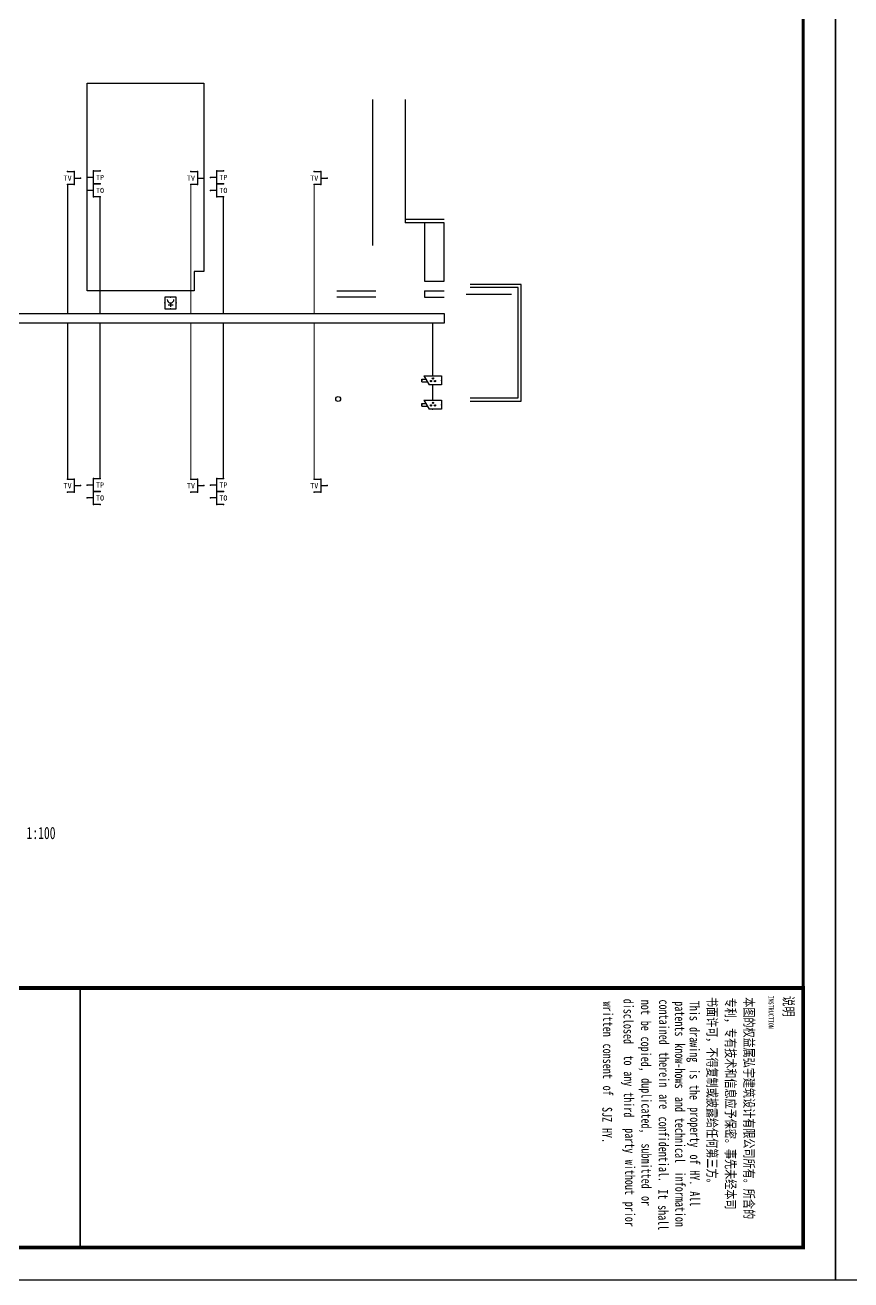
# Model space of a CAD drawing. Extents: x 552102 to 973302, y -80747 to 40012826.
# Drawn here: x 705327 to 730774, y 31122 to 69804 of the extents above; entities that cross this region are included whole.
import ezdxf
from ezdxf.enums import TextEntityAlignment as Align

# ---------------------------------------------------------------- set-up
doc = ezdxf.new("R2010")
doc.units = 0
doc.header["$LTSCALE"] = 1000
doc.header["$MEASUREMENT"] = 0
for name, color, linetype in [('CABLETRAY', 4, 'Continuous'), ('EQUIP-安防', 3, 'Continuous'), ('EQUIP-消防', 3, 'Continuous'), ('EQUIP-通讯', 3, 'Continuous'), ('GROUND', 2, 'Continuous'), ('LVTRY', 6, 'Continuous'), ('PUB_TEXT', 7, 'Continuous'), ('PUB_TITLE', 7, 'Continuous'), ('TK', 126, 'Continuous'), ('TP+TO', 3, 'TG_TP+TO'), ('WIRE-照明', 1, 'Continuous'), ('WIRE-电视', 4, 'TG_TV')]:
    doc.layers.add(name, color=color, linetype=linetype)
doc.styles.add('-宋体', font='', dxfattribs={"width": 0.8})
doc.styles.add('_TEL_DIM', font='simhei.ttf', dxfattribs={"width": 0.8, "height": 3.5})
doc.styles.get("Standard").update_dxf_attribs({"font": 'gbenor.shx', "bigfont": 'gbcbig.shx'})
doc.styles.add('TG_LINETYPE', font='SIMPLEX', dxfattribs={"width": 0.8, "height": 3, "bigfont": 'HZTXT'})
doc.styles.add('黑体', font='simhei.ttf', dxfattribs={"width": 0.7})
doc.styles.get('-宋体').set_extended_font_data('SimSun')
doc.linetypes.add('TG_TP+TO', pattern='A,1,-1.6,["TP+TO",TG_LINETYPE,S=0.1,R=0,X=-1.6,Y=-0.15],0', length=2.6)
doc.linetypes.add('TG_TV', pattern='A,2,-0.76,["TV",TG_LINETYPE,S=0.1,R=0,X=-0.6,Y=-0.15],0', length=2.8)

# ---------------------------------------------------------------- blocks, each defined once
blk = doc.blocks.new('$equip$00001802')
for p, q in [((-0.5, 0.499), (-0.5, 0.999)), ((0.5, 0.999), (0.5, 0.499)), ((0.5, 0.499), (-0.5, 0.499)), ((0, 0.5), (0, 0))]:
    blk.add_line(p, q)
for p in [(-0.5, 0.999), (0.5, 0.999), (-0.5, 0.499), (0, 0), (0.5, 0.499)]:
    blk.add_point(p)
at = {"color": 7, "style": '_TEL_DIM'}
blk.add_attdef('$TEXT$', text='', height=0.4, dxfattribs=at).set_placement((0, 0.999), align=Align.MIDDLE_CENTER)
at = {"color": 7, "style": '_TEL_DIM', "flags": 1}
blk.add_attdef('A', text='', height=0.00002, dxfattribs=at).set_placement((0, 0), align=Align.MIDDLE_CENTER)
blk = doc.blocks.new('$equip$00001847')
for p, q in [((-0.5, 0.499), (-0.5, 0.999)), ((0.5, 0.999), (0.5, 0.499)), ((0.5, 0.499), (-0.5, 0.499)), ((0, 0.5), (0, 0))]:
    blk.add_line(p, q)
for p in [(-0.5, 0.999), (0.5, 0.999), (-0.5, 0.499), (0, 0), (0.5, 0.499)]:
    blk.add_point(p)
at = {"color": 7, "style": '_TEL_DIM'}
blk.add_attdef('$TEXT$', text='', height=0.4, dxfattribs=at).set_placement((0, 0.999), align=Align.MIDDLE_CENTER)
at = {"color": 7, "style": '_TEL_DIM', "flags": 1}
blk.add_attdef('A', text='', height=0.00002, dxfattribs=at).set_placement((0, 0), align=Align.MIDDLE_CENTER)
blk = doc.blocks.new('$equip$00001867')
for p, q in [((-0.5, 0.499), (-0.5, 0.999)), ((0.5, 0.999), (0.5, 0.499)), ((0.5, 0.499), (-0.5, 0.499)), ((0, 0.5), (0, 0))]:
    blk.add_line(p, q)
for p in [(-0.5, 0.999), (0.5, 0.999), (-0.5, 0.499), (0, 0), (0.5, 0.499)]:
    blk.add_point(p)
at = {"color": 7, "style": '_TEL_DIM'}
blk.add_attdef('$TEXT$', text='', height=0.4, dxfattribs=at).set_placement((0, 0.999), align=Align.MIDDLE_CENTER)
at = {"color": 7, "style": '_TEL_DIM', "flags": 1}
blk.add_attdef('A', text='', height=0.00002, dxfattribs=at).set_placement((0, 0), align=Align.MIDDLE_CENTER)
blk = doc.blocks.new('$equip$00002965')
for p, q in [((-0.75, -0.1), (-0.75, 0.1)), ((-0.75, 0.1), (-0.457, 0.1)), ((-0.6, 0.35), (0.75, 0.35)), ((-0.6, 0.35), (-0.2, -0.35)), ((0.75, 0.35), (0.75, -0.35)), ((-0.75, -0.1), (-0.343, -0.1)), ((0.75, -0.35), (-0.2, -0.35))]:
    blk.add_line(p, q)
at = {"const_width": 0.04}
blk.add_lwpolyline([(-0.75, 0.1), (-0.75, -0.1), (-0.343, -0.1), (-0.2, -0.35), (0.75, -0.35), (0.75, 0.35), (-0.6, 0.35), (-0.457, 0.1), (-0.75, 0.1), (-0.75, -0.1)], dxfattribs=at)
for centre in [(0.1, 0.15), (-0.05, -0.05), (0.25, -0.05)]:
    blk.add_circle(centre, 0.05)
for p in [(-0.75, 0), (0.075, 0.35), (0.075, -0.35), (0.75, 0)]:
    blk.add_point(p)
for points in [[(0.057, 0.175), (0.143, 0.175), (0.05, 0.15), (0.15, 0.15)], [(0.057, 0.125), (0.143, 0.125), (0.05, 0.15), (0.15, 0.15)], [(0.075, 0.193), (0.125, 0.193), (0.057, 0.175), (0.143, 0.175)], [(0.075, 0.107), (0.125, 0.107), (0.057, 0.125), (0.143, 0.125)], [(0.1, 0.2), (0.1, 0.2), (0.075, 0.193), (0.125, 0.193)], [(0.1, 0.1), (0.1, 0.1), (0.075, 0.107), (0.125, 0.107)], [(-0.093, -0.025), (-0.007, -0.025), (-0.1, -0.05), (0, -0.05)], [(-0.093, -0.075), (-0.007, -0.075), (-0.1, -0.05), (0, -0.05)], [(-0.075, -0.007), (-0.025, -0.007), (-0.093, -0.025), (-0.007, -0.025)], [(-0.075, -0.093), (-0.025, -0.093), (-0.093, -0.075), (-0.007, -0.075)], [(-0.05, 0), (-0.05, 0), (-0.075, -0.007), (-0.025, -0.007)], [(-0.05, -0.1), (-0.05, -0.1), (-0.075, -0.093), (-0.025, -0.093)], [(0.207, -0.025), (0.293, -0.025), (0.2, -0.05), (0.3, -0.05)], [(0.207, -0.075), (0.293, -0.075), (0.2, -0.05), (0.3, -0.05)], [(0.225, -0.007), (0.275, -0.007), (0.207, -0.025), (0.293, -0.025)], [(0.225, -0.093), (0.275, -0.093), (0.207, -0.075), (0.293, -0.075)], [(0.25, 0), (0.25, 0), (0.225, -0.007), (0.275, -0.007)], [(0.25, -0.1), (0.25, -0.1), (0.225, -0.093), (0.275, -0.093)]]:
    blk.add_solid(points)
at = {"color": 7, "style": '_TEL_DIM', "flags": 1}
for tag in ['A', 'REMARK']:
    blk.add_attdef(tag, text='', height=0.00002, dxfattribs=at).set_placement((0, 0), align=Align.MIDDLE_CENTER)
blk = doc.blocks.new('电气图框')
at = {"layer": 'TK'}
for p, q in [((375932, 251356), (375932, 298415)), ((383932, 286473), (375932, 286473)), ((375932, 286473), (383932, 286473))]:
    blk.add_line(p, q, dxfattribs=at)
at = {"layer": 'TK', "const_width": 118}
blk.add_lwpolyline([(375932, 308756), (383932, 308756), (383932, 251356), (375932, 251356)], close=True, dxfattribs=at)
at = {"layer": 'TK', "const_width": 40}
blk.add_lwpolyline([(375932, 286473), (383932, 286473)], dxfattribs=at)
at = {"layer": 'TK', "color": 9, "style": '-宋体', "width": 0.75}
blk.add_text('说明', height=312.7, dxfattribs=at).set_placement((376180, 308150))
at = {"layer": 'TK', "style": '-宋体', "width": 0.75}
for s, height, p in [('INSTRUCTION', 151.95, (376169, 307690)), ('本图的权益属弘宇建筑设计有限公司所有。所含的', 303.8, (376220, 306938)), ('专利，专有技术和信息应予保密。事先未经本司', 303.8, (376236, 306368)), ('书面许可，不得复制或披露给任何第三方。', 303.8, (376212, 305800)), ('of', 303.8, (381068, 305267)), ('All', 303.8, (382202, 305267)), ('This', 303.8, (376329, 305256)), ('drawing', 303.8, (377139, 305256)), ('is', 303.8, (378436, 305256)), ('the', 303.8, (378922, 305256)), ('property', 303.8, (379609, 305267)), ('HY.', 303.8, (381554, 305267)), ('patents', 303.8, (376343, 304804)), ('know-hows', 303.8, (377639, 304804)), ('and', 303.8, (379290, 304809)), ('technical', 303.8, (379938, 304809)), ('information', 303.8, (381596, 304815)), ('contained', 303.8, (376289, 304318)), ('therein', 303.8, (377909, 304318)), ('are', 303.8, (379206, 304318)), ('confidential.', 303.8, (379899, 304306)), ('It', 303.8, (382141, 304289)), ('shall', 303.8, (382627, 304289)), ('not', 303.8, (376297, 303758)), ('be', 303.8, (376946, 303758)), ('copied,', 303.8, (377432, 303758)), ('duplicated,', 303.8, (378716, 303772)), ('submitted', 303.8, (380726, 303774)), ('or', 303.8, (382347, 303774)), ('disclosed', 303.8, (376267, 303220)), ('to', 303.8, (378015, 303232)), ('any', 303.8, (378501, 303232)), ('third', 303.8, (379149, 303232)), ('party', 303.8, (380257, 303269)), ('without', 303.8, (381229, 303269)), ('prior', 303.8, (382525, 303269)), ('written', 303.8, (376352, 302587)), ('consent', 303.8, (377648, 302587)), ('of', 303.8, (378944, 302587)), ('SJZ', 303.8, (379603, 302565)), ('HY.', 303.8, (380251, 302565))]:
    blk.add_text(s, height=height, dxfattribs=at).set_placement(p)
blk = doc.blocks.new('$equip$00002656')
for p, q in [((-0.5, 1), (-0.5, 0)), ((0.5, 1), (-0.5, 1)), ((-0.5, 0), (0.5, 0)), ((-0.22, 0.33), (0.22, 0.33)), ((0, 0.5), (0, 0.15)), ((0.5, 0), (0.5, 1))]:
    blk.add_line(p, q)
at = {"const_width": 0.0571}
blk.add_lwpolyline([(-0.5, 1), (0.5, 1), (0.5, 0), (-0.5, 0), (-0.5, 1), (0.5, 1)], dxfattribs=at)
blk.add_arc((0, 0.8), 0.3, 180, 0)
for p in [(-0.5, 0.5), (0, 1), (0, 0), (0.5, 0.5)]:
    blk.add_point(p)
at = {"color": 7, "flags": 1}
for tag, height, p in [('A', 0.00002, (0, 0)), ('B', 0.4, (0.76, 0.29))]:
    blk.add_attdef(tag, text='', height=height, dxfattribs=at).set_placement(p, align=Align.MIDDLE_CENTER)

msp = doc.modelspace()

# ---------------------------------------------------------------- linework, layer by layer
for p, q in [((716037, 67512), (716037, 63012)), ((716037, 67512), (716037, 63012)), ((717037, 67512), (717037, 63712)), ((718237, 63812), (717037, 63812)), ((718237, 63712), (717037, 63712)), ((717637, 61612), (718237, 61612)), ((717637, 61612), (717637, 61412)), ((717637, 61412), (718237, 61412))]:
    msp.add_line(p, q)
msp.add_lwpolyline([(710537, 61612), (707237, 61612), (707237, 68012), (710837, 68012), (710837, 62212), (710537, 62212)], close=True)
for points in [[(714937, 61612), (716137, 61612)], [(714937, 61612), (716137, 61612)], [(716137, 61412), (714937, 61412)], [(716137, 61412), (714937, 61412)]]:
    msp.add_lwpolyline(points)
at = {"color": 2}
for points in [[(719037, 58212), (720617, 58212), (720617, 61812), (719037, 61812)], [(719037, 58312), (720517, 58312), (720517, 61712), (719037, 61712)]]:
    msp.add_lwpolyline(points, dxfattribs=at)
at = {"color": 5}
msp.add_circle((714976, 58276), 75, dxfattribs=at)
msp.add_circle((714976, 58276), 75, dxfattribs=at)
at = {"layer": 'CABLETRAY'}
for p, q in [((687327, 60912), (718237, 60912)), ((718237, 60912), (718237, 60612)), ((718237, 60612), (687327, 60612))]:
    msp.add_line(p, q, dxfattribs=at)
at = {"layer": 'GROUND'}
msp.add_line((718917, 61512), (720317, 61512), dxfattribs=at)
at = {"layer": 'LVTRY'}
msp.add_lwpolyline([(718237, 61912), (718237, 63712), (717637, 63712), (717637, 61912)], close=True, dxfattribs=at)
at = {"layer": 'PUB_TITLE', "color": 1}
msp.add_lwpolyline([(670902, 31122), (730302, 31122), (730302, 115222), (670902, 115222)], close=True, dxfattribs=at)
at = {"layer": 'PUB_TITLE', "color": 4}
msp.add_lwpolyline([(730302, 31122), (789702, 31122), (789702, 115222), (730302, 115222)], close=True, dxfattribs=at)
at = {"layer": 'PUB_TITLE', "color": 1, "const_width": 100}
msp.add_lwpolyline([(671902, 32122), (729302, 32122), (729302, 112722), (671902, 112722)], close=True, dxfattribs=at)
at = {"layer": 'TP+TO', "linetype": 'TG_TP+TO', "const_width": 35}
for points in [[(707636, 60912), (707636, 64506)], [(711436, 60912), (711436, 64506)], [(707636, 55826), (707636, 60612)], [(711436, 55826), (711436, 60612)]]:
    msp.add_lwpolyline(points, dxfattribs=at)
at = {"layer": 'WIRE-照明', "linetype": 'Continuous', "const_width": 35}
for points in [[(717885, 58991), (717885, 60612)], [(717885, 58240), (717885, 58711)]]:
    msp.add_lwpolyline(points, dxfattribs=at)
at = {"layer": 'WIRE-电视', "linetype": 'TG_TV', "const_width": 35}
for points in [[(706637, 60912), (706637, 64887)], [(710437, 60912), (710437, 64887)], [(714237, 60912), (714237, 64887)], [(706637, 55807), (706637, 60612)], [(710437, 55807), (710437, 60612)], [(714237, 55807), (714237, 60612)]]:
    msp.add_lwpolyline(points, dxfattribs=at)

# ---------------------------------------------------------------- block references
at = {"rotation": 270}
msp.add_blockref('电气图框', (420547, 416055), dxfattribs=at)
at = {"layer": 'EQUIP-安防', "xscale": 400, "yscale": 400, "zscale": 400}
for p in [(717855, 58851), (717855, 58100)]:
    msp.add_blockref('$equip$00002965', p, dxfattribs=at)
at = {"layer": 'EQUIP-消防', "xscale": 350, "yscale": 350, "zscale": 350}
msp.add_blockref('$equip$00002656', (709809, 61062), dxfattribs=at)
at = {"layer": 'EQUIP-通讯'}
ref = msp.add_blockref('$equip$00001802', (707037, 65087), dxfattribs=dict(at, xscale=400, yscale=400, zscale=400, rotation=89.99999995251822))
ref.add_attrib('$TEXT$', 'TV', dxfattribs={"layer": '0', "color": 7, "height": 160, "style": '_TEL_DIM'}).set_placement((706637, 65087), align=Align.MIDDLE_CENTER)
ref = msp.add_blockref('$equip$00001867', (707237, 65106), dxfattribs=dict(at, xscale=400, yscale=400, zscale=400, rotation=269.9999999525174))
ref.add_attrib('$TEXT$', 'TP', dxfattribs={"layer": '0', "color": 7, "height": 160, "style": '_TEL_DIM'}).set_placement((707636, 65106), align=Align.MIDDLE_CENTER)
ref = msp.add_blockref('$equip$00001802', (710837, 65087), dxfattribs=dict(at, xscale=400, yscale=400, zscale=400, rotation=89.99999995251822))
ref.add_attrib('$TEXT$', 'TV', dxfattribs={"layer": '0', "color": 7, "height": 160, "style": '_TEL_DIM'}).set_placement((710437, 65087), align=Align.MIDDLE_CENTER)
ref = msp.add_blockref('$equip$00001867', (711037, 65106), dxfattribs=dict(at, xscale=400, yscale=400, zscale=400, rotation=269.9999999525174))
ref.add_attrib('$TEXT$', 'TP', dxfattribs={"layer": '0', "color": 7, "height": 160, "style": '_TEL_DIM'}).set_placement((711436, 65106), align=Align.MIDDLE_CENTER)
ref = msp.add_blockref('$equip$00001802', (714637, 65087), dxfattribs=dict(at, xscale=400, yscale=400, zscale=400, rotation=89.99999995251822))
ref.add_attrib('$TEXT$', 'TV', dxfattribs={"layer": '0', "color": 7, "height": 160, "style": '_TEL_DIM'}).set_placement((714237, 65087), align=Align.MIDDLE_CENTER)
ref = msp.add_blockref('$equip$00001847', (707237, 64706), dxfattribs=dict(at, xscale=400, yscale=400, zscale=400, rotation=269.9999999525174))
ref.add_attrib('$TEXT$', 'TO', dxfattribs={"layer": '0', "color": 7, "height": 160, "style": '_TEL_DIM'}).set_placement((707636, 64706), align=Align.MIDDLE_CENTER)
ref = msp.add_blockref('$equip$00001847', (711037, 64706), dxfattribs=dict(at, xscale=400, yscale=400, zscale=400, rotation=269.9999999525174))
ref.add_attrib('$TEXT$', 'TO', dxfattribs={"layer": '0', "color": 7, "height": 160, "style": '_TEL_DIM'}).set_placement((711436, 64706), align=Align.MIDDLE_CENTER)
ref = msp.add_blockref('$equip$00001802', (707037, 55607), dxfattribs=dict(at, xscale=400, yscale=400, zscale=400, rotation=89.99999995251822))
ref.add_attrib('$TEXT$', 'TV', dxfattribs={"layer": '0', "color": 7, "height": 160, "style": '_TEL_DIM'}).set_placement((706637, 55607), align=Align.MIDDLE_CENTER)
ref = msp.add_blockref('$equip$00001867', (707237, 55626), dxfattribs=dict(at, xscale=400, yscale=400, zscale=400, rotation=269.9999999525174))
ref.add_attrib('$TEXT$', 'TP', dxfattribs={"layer": '0', "color": 7, "height": 160, "style": '_TEL_DIM'}).set_placement((707636, 55626), align=Align.MIDDLE_CENTER)
ref = msp.add_blockref('$equip$00001802', (710837, 55607), dxfattribs=dict(at, xscale=400, yscale=400, zscale=400, rotation=89.99999995251822))
ref.add_attrib('$TEXT$', 'TV', dxfattribs={"layer": '0', "color": 7, "height": 160, "style": '_TEL_DIM'}).set_placement((710437, 55607), align=Align.MIDDLE_CENTER)
ref = msp.add_blockref('$equip$00001867', (711037, 55626), dxfattribs=dict(at, xscale=400, yscale=400, zscale=400, rotation=269.9999999525174))
ref.add_attrib('$TEXT$', 'TP', dxfattribs={"layer": '0', "color": 7, "height": 160, "style": '_TEL_DIM'}).set_placement((711436, 55626), align=Align.MIDDLE_CENTER)
ref = msp.add_blockref('$equip$00001802', (714637, 55607), dxfattribs=dict(at, xscale=400, yscale=400, zscale=400, rotation=89.99999995251822))
ref.add_attrib('$TEXT$', 'TV', dxfattribs={"layer": '0', "color": 7, "height": 160, "style": '_TEL_DIM'}).set_placement((714237, 55607), align=Align.MIDDLE_CENTER)
ref = msp.add_blockref('$equip$00001847', (707237, 55226), dxfattribs=dict(at, xscale=400, yscale=400, zscale=400, rotation=269.9999999525174))
ref.add_attrib('$TEXT$', 'TO', dxfattribs={"layer": '0', "color": 7, "height": 160, "style": '_TEL_DIM'}).set_placement((707636, 55226), align=Align.MIDDLE_CENTER)
ref = msp.add_blockref('$equip$00001847', (711037, 55226), dxfattribs=dict(at, xscale=400, yscale=400, zscale=400, rotation=269.9999999525174))
ref.add_attrib('$TEXT$', 'TO', dxfattribs={"layer": '0', "color": 7, "height": 160, "style": '_TEL_DIM'}).set_placement((711436, 55226), align=Align.MIDDLE_CENTER)

# ---------------------------------------------------------------- texts
at = {"layer": 'PUB_TEXT', "style": '黑体', "width": 0.7}
msp.add_text('1:100', height=375.5, dxfattribs=at).set_placement((705371, 44712))

doc.saveas('drawing.dxf')
